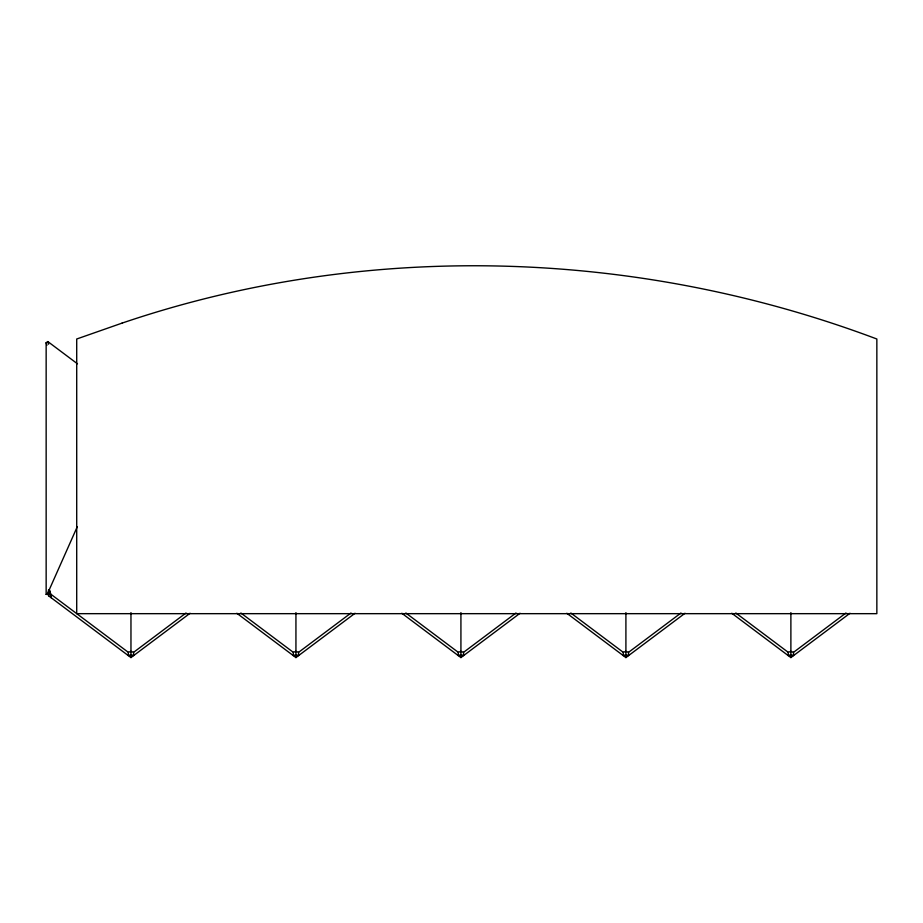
<?xml version="1.0" encoding="UTF-8"?>
<svg xmlns="http://www.w3.org/2000/svg" width="923" height="923" viewBox="0 0 923 923"><rect width="100%" height="100%" fill="white"/><g stroke="black" fill="none" stroke-linecap="round" stroke-linejoin="round"><path stroke-width="1.38" d="M77.486 363.824L47.834 341.579L46.15 342.652L46.15 594.424L47.292 594.181L77.313 526.641M190.069 613.253L130.962 657.58L48.469 595.716L50.223 591.77M50.811 594.193L51.111 597.7L49.311 589.635L50.811 594.193L128.32 652.33L128.32 655.607L130.962 654.638L133.604 655.607L133.604 652.33L186.031 612.999M240.868 612.999L293.306 652.33L293.306 655.607L295.937 654.638L298.579 655.607L298.579 652.33L351.017 612.999M236.83 613.253L295.937 657.58L355.055 613.253M405.855 612.999L458.281 652.33L458.281 655.607L460.923 654.638L463.565 655.607L463.565 652.33L515.992 612.999M401.817 613.253L460.923 657.58L520.03 613.253M570.829 612.999L623.267 652.33L623.267 655.607L625.909 654.638L628.54 655.607L628.54 652.33L680.978 612.999M566.803 613.253L625.909 657.58L685.016 613.253M735.816 612.999L788.242 652.33L788.242 655.607L790.884 654.638L793.526 655.607L793.526 652.33L845.964 612.999M731.777 613.253L790.884 657.58L849.991 613.253M46.15 594.424L49.611 593.143L47.292 594.181M128.32 652.33L130.962 651.35L133.604 652.33M293.306 652.33L295.937 651.35L298.579 652.33M458.281 652.33L460.923 651.35L463.565 652.33M623.267 652.33L625.909 651.35L628.54 652.33M788.242 652.33L790.884 651.35L793.526 652.33M47.834 341.579L48.607 344.221M46.15 342.652L46.923 345.294M790.884 612.618L790.884 657.58M625.909 612.618L625.909 657.58M460.923 612.618L460.923 657.58M295.937 612.618L295.937 657.58M130.962 612.618L130.962 657.58M48.469 589.959L48.469 595.716M122.078 323.108L76.713 339.006L76.713 613.668L876.85 613.668L876.85 339.006C636.489 248.552 365.75 240.268 122.078 323.108"/></g></svg>
